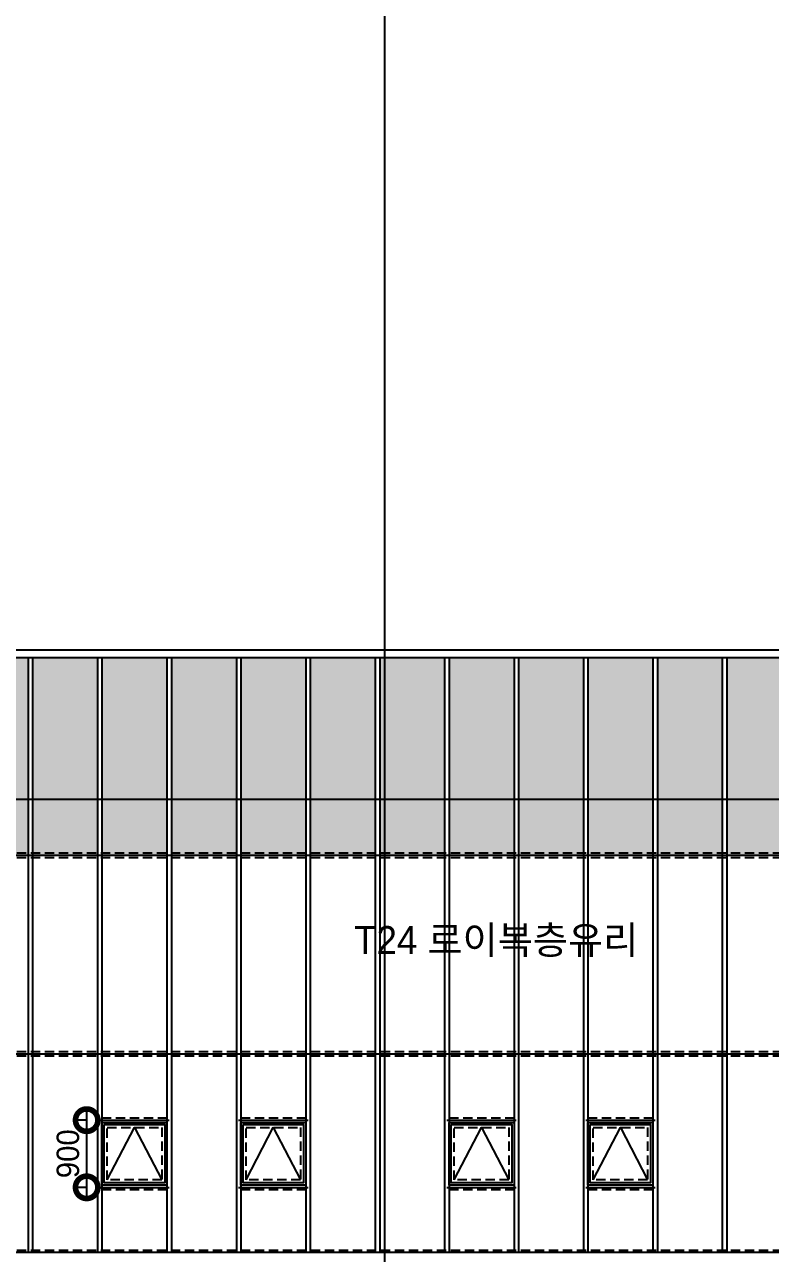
# Model space of a CAD drawing. Extents: x -430745 to 210250, y 0 to 148500.
# Drawn here: x 126168 to 136160, y 45094 to 61555 of the extents above; entities that cross this region are included whole.
import ezdxf
from ezdxf.enums import TextEntityAlignment as Align

# ---------------------------------------------------------------- set-up
doc = ezdxf.new("R2010")
doc.units = 0
doc.header["$LTSCALE"] = 250
doc.header["$MEASUREMENT"] = 0
doc.linetypes.add('DASHED', pattern=[0.75, 0.5, -0.25])
doc.layers.get('0').update_dxf_attribs({"linetype": 'CONTINUOUS'})
doc.layers.get('Defpoints').update_dxf_attribs({"linetype": 'CONTINUOUS'})
for name, color, linetype in [('A-CEN', 1, 'CONTINUOUS'), ('A-DIM', 7, 'CONTINUOUS'), ('A-ELE-254', 254, 'CONTINUOUS'), ('A-ELE-6', 6, 'CONTINUOUS'), ('A-WIN-9', 9, 'CONTINUOUS'), ('A-WIN-HID', 9, 'DASHED')]:
    doc.layers.add(name, color=color, linetype=linetype)
doc.layers.add('NOPLOT', color=193, linetype='CONTINUOUS', plot=False)
doc.layers.add('NOPLOT-TEXT', color=41, linetype='CONTINUOUS', plot=False)
doc.styles.add('Gdim', font='')
doc.styles.add('Gtx', font='')
doc.styles.get('Gdim').set_extended_font_data('Dotum')
doc.styles.get('Gtx').set_extended_font_data('Dotum')
doc.dimstyles.new('Gdim100', dxfattribs={"dimscale": 100, "dimtxt": 3, "dimasz": 6, "dimexe": 1.5, "dimexo": 2, "dimgap": 1, "dimtad": 1, "dimdec": 0, "dimzin": 0, "dimdsep": 46, "dimtxsty": 'Gdim', "dimblk": 'DOTSMALL', "dimcen": 1.5, "dimdle": 1.5, "dimclrd": 1, "dimclre": 1, "dimclrt": 256, "dimazin": 0, "dimtfac": 1, "dimtdec": 0, "dimtix": 1, "dimtmove": 2, "dimatfit": 3, "dimldrblk": 'DOTSMALL', "dimfxl": 1.5, "dimtolj": 1, "dimtzin": 0, "dimlwd": -1, "dimlwe": -1, "dimarcsym": 0})

# ---------------------------------------------------------------- blocks, each defined once
blk = doc.blocks.new('A-CEN-WEST2')
at = {"layer": 'A-CEN'}
blk.add_line((14347010.5, -438071.4), (14347010.5, -330738.1), dxfattribs=at)
at = {"layer": 'A-CEN', "elevation": 0}
for points in [[(14300110.5, -405475.9), (14386647.6, -405475.9)], [(14300110.5, -407475.9), (14386647.6, -407475.9)]]:
    blk.add_lwpolyline(points, dxfattribs=at)
blk = doc.blocks.new('_DotSmall')
at = {"color": 0, "linetype": 'ByBlock', "const_width": 0.5}
blk.add_lwpolyline([(-0.0625, 0, 1), (0.0625, 0, 1)], format="xyb", close=True, dxfattribs=at)
blk = doc.blocks.new('*D46')
at = {"layer": 'Defpoints', "color": 0, "transparency": 16777216}
for p in [(127000, 46879), (127205, 46879), (127205, 45979)]:
    blk.add_point(p, dxfattribs=at)
at = {"layer": 'NOPLOT', "color": 1, "transparency": 16777216}
for p, q in [((127000, 45829), (127000, 47029)), ((127005, 46879), (126850, 46879)), ((127005, 45979), (126850, 45979))]:
    blk.add_line(p, q, dxfattribs=at)
at = {"layer": 'NOPLOT', "color": 1, "transparency": 16777216, "xscale": 600, "yscale": 600, "zscale": 600}
for p, rotation in [((127000, 46879), 90), ((127000, 45979), 270)]:
    blk.add_blockref('_DotSmall', p, dxfattribs=dict(at, rotation=rotation))
at = {"layer": 'NOPLOT', "transparency": 16777216, "insert": (126750, 46429), "char_height": 300, "attachment_point": 5, "rotation": 90, "style": 'Gdim'}
blk.add_mtext('\\A1;900', dxfattribs=at)

msp = doc.modelspace()

# ---------------------------------------------------------------- hatches: boundary and pattern name
at = {"layer": 'A-ELE-254'}
h = msp.add_hatch(color=256, dxfattribs=at)
h.dxf.hatch_style = 1
h.paths.add_polyline_path([(122495.3, 53078.9), (121625.3, 53078.9), (121625.3, 50428.9), (122495.3, 50428.9)])
h.paths.add_polyline_path([(123425.3, 53078.9), (122555.3, 53078.9), (122555.3, 50428.9), (123425.3, 50428.9)])
h.paths.add_polyline_path([(124355.3, 53078.9), (123485.3, 53078.9), (123485.3, 50428.9), (124355.3, 50428.9)])
h.paths.add_polyline_path([(125285.3, 53078.9), (124415.3, 53078.9), (124415.3, 50428.9), (125285.3, 50428.9)])
h.paths.add_polyline_path([(126215.3, 53078.9), (125345.3, 53078.9), (125345.3, 50428.9), (126215.3, 50428.9)])
h.paths.add_polyline_path([(127145.3, 53078.9), (126275.3, 53078.9), (126275.3, 50428.9), (127145.3, 50428.9)])
h.paths.add_polyline_path([(128075.3, 53078.9), (127205.3, 53078.9), (127205.3, 50428.9), (128075.3, 50428.9)])
h.paths.add_polyline_path([(129005.3, 53078.9), (128135.3, 53078.9), (128135.3, 50428.9), (129005.3, 50428.9)])
h.paths.add_polyline_path([(129935.3, 53078.9), (129065.3, 53078.9), (129065.3, 50428.9), (129935.3, 50428.9)])
h.paths.add_polyline_path([(130865.3, 53078.9), (129995.3, 53078.9), (129995.3, 50428.9), (130865.3, 50428.9)])
h.paths.add_polyline_path([(131795.3, 53078.9), (130925.3, 53078.9), (130925.3, 50428.9), (131795.3, 50428.9)])
h.paths.add_polyline_path([(132725.3, 53078.9), (131855.3, 53078.9), (131855.3, 50428.9), (132725.3, 50428.9)])
h.paths.add_polyline_path([(133655.3, 53078.9), (132785.3, 53078.9), (132785.3, 50428.9), (133655.3, 50428.9)])
h.paths.add_polyline_path([(134585.3, 53078.9), (133715.3, 53078.9), (133715.3, 50428.9), (134585.3, 50428.9)])
h.paths.add_polyline_path([(135515.3, 53078.9), (134645.3, 53078.9), (134645.3, 50428.9), (135515.3, 50428.9)])
h.paths.add_polyline_path([(136445.3, 53078.9), (135575.3, 53078.9), (135575.3, 50428.9), (136445.3, 50428.9)])
h.paths.add_polyline_path([(137375.3, 53078.9), (136505.3, 53078.9), (136505.3, 50428.9), (137375.3, 50428.9)])
h.paths.add_polyline_path([(138305.3, 53078.9), (137435.3, 53078.9), (137435.3, 50428.9), (138305.3, 50428.9)])
h.paths.add_polyline_path([(139235.3, 53078.9), (138365.3, 53078.9), (138365.3, 50428.9), (139235.3, 50428.9)])
h.paths.add_polyline_path([(140165.3, 53078.9), (139295.3, 53078.9), (139295.3, 50428.9), (140165.3, 50428.9)])
h.paths.add_polyline_path([(145015.3, 53078.9), (144105.3, 53078.9), (144105.3, 50428.9), (145015.3, 50428.9)])
h.paths.add_polyline_path([(145985.3, 53078.9), (145075.3, 53078.9), (145075.3, 50428.9), (145985.3, 50428.9)])
h.paths.add_polyline_path([(146955.3, 53078.9), (146045.3, 53078.9), (146045.3, 50428.9), (146955.3, 50428.9)])
h.paths.add_polyline_path([(147925.3, 53078.9), (147015.3, 53078.9), (147015.3, 50428.9), (147925.3, 50428.9)])
h.paths.add_polyline_path([(148895.3, 53078.9), (147985.3, 53078.9), (147985.3, 50428.9), (148895.3, 50428.9)])
h.paths.add_polyline_path([(149865.3, 53078.9), (148955.3, 53078.9), (148955.3, 50428.9), (149865.3, 50428.9)])
h.paths.add_polyline_path([(150835.3, 53078.9), (149925.3, 53078.9), (149925.3, 50428.9), (150835.3, 50428.9)])

# ---------------------------------------------------------------- linework, layer by layer
at = {"layer": 'A-ELE-6'}
for p, q in [((116195.3, 53178.9), (150895.3, 53178.9, 0)), ((116195.3, 53078.9), (150895.3, 53078.9, 0))]:
    msp.add_line(p, q, dxfattribs=at)
at = {"layer": 'A-WIN-9'}
for p, q in [((126215.3, 53078.9), (126215.3, 45108.9)), ((126275.3, 53078.9), (126275.3, 45108.9)), ((127145.3, 53078.9), (127145.3, 45108.9)), ((127205.3, 53078.9), (127205.3, 45108.9)), ((128075.3, 53078.9), (128075.3, 45108.9)), ((128135.3, 53078.9), (128135.3, 45108.9)), ((129005.3, 53078.9), (129005.3, 45108.9)), ((129065.3, 53078.9), (129065.3, 45108.9)), ((129935.3, 53078.9), (129935.3, 45108.9)), ((129995.3, 53078.9), (129995.3, 45108.9)), ((130865.3, 53078.9), (130865.3, 45108.9)), ((130925.3, 53078.9), (130925.3, 45108.9)), ((131795.3, 53078.9), (131795.3, 45108.9)), ((131855.3, 53078.9), (131855.3, 45108.9)), ((132725.3, 53078.9), (132725.3, 45108.9)), ((132785.3, 53078.9), (132785.3, 45108.9)), ((133655.3, 53078.9), (133655.3, 45108.9)), ((133715.3, 53078.9), (133715.3, 45108.9)), ((134585.3, 53078.9), (134585.3, 45108.9)), ((134645.3, 53078.9), (134645.3, 45108.9)), ((135515.3, 53078.9), (135515.3, 45108.9)), ((135575.3, 53078.9), (135575.3, 45108.9)), ((121565.3, 50428.9), (150895.3, 50428.9)), ((121565.3, 47768.9), (150895.3, 47768.9)), ((127175.3, 46879.1), (128105.3, 46879.1)), ((129035.3, 46879.1), (129965.3, 46879.1)), ((131825.3, 46879.1), (132755.3, 46879.1)), ((133685.3, 46879.1), (134615.3, 46879.1)), ((127175.3, 45979.1), (128105.3, 45979.1)), ((129035.3, 45979.1), (129965.3, 45979.1)), ((131825.3, 45979.1), (132755.3, 45979.1)), ((133685.3, 45979.1), (134615.3, 45979.1)), ((121565.3, 45108.9), (150895.3, 45108.9, 0))]:
    msp.add_line(p, q, dxfattribs=at)
at = {"layer": 'A-WIN-9', "elevation": 0}
for points in [[(127205.3, 46849.1), (128075.3, 46849.1), (128075.3, 46009.1), (127205.3, 46009.1)], [(127235.3, 46819.1), (128045.3, 46819.1), (128045.3, 46039.1), (127235.3, 46039.1)], [(129065.3, 46849.1), (129935.3, 46849.1), (129935.3, 46009.1), (129065.3, 46009.1)], [(129095.3, 46819.1), (129905.3, 46819.1), (129905.3, 46039.1), (129095.3, 46039.1)], [(131855.3, 46849.1), (132725.3, 46849.1), (132725.3, 46009.1), (131855.3, 46009.1)], [(131885.3, 46819.1), (132695.3, 46819.1), (132695.3, 46039.1), (131885.3, 46039.1)], [(133715.3, 46849.1), (134585.3, 46849.1), (134585.3, 46009.1), (133715.3, 46009.1)], [(133745.3, 46819.1), (134555.3, 46819.1), (134555.3, 46039.1), (133745.3, 46039.1)]]:
    msp.add_lwpolyline(points, close=True, dxfattribs=at)
at = {"layer": 'A-WIN-9', "color": 1, "elevation": 0}
for points in [[(127275.3, 46079.1), (127640.3, 46779.1), (128005.3, 46079.1)], [(129135.3, 46079.1), (129500.3, 46779.1), (129865.3, 46079.1)], [(131925.3, 46079.1), (132290.3, 46779.1), (132655.3, 46079.1)], [(133785.3, 46079.1), (134150.3, 46779.1), (134515.3, 46079.1)]]:
    msp.add_lwpolyline(points, dxfattribs=at)
at = {"layer": 'A-WIN-HID'}
for p, q in [((121565.3, 50458.9), (150895.3, 50458.9)), ((121565.3, 50398.9), (150895.3, 50398.9)), ((121565.3, 47798.9), (150895.3, 47798.9)), ((121565.3, 47738.9), (150895.3, 47738.9)), ((127205.3, 46909.1), (128075.3, 46909.1)), ((129065.3, 46909.1), (129935.3, 46909.1)), ((131855.3, 46909.1), (132725.3, 46909.1)), ((133715.3, 46909.1), (134585.3, 46909.1)), ((127205.3, 45949.1), (128075.3, 45949.1)), ((129065.3, 45949.1), (129935.3, 45949.1)), ((131855.3, 45949.1), (132725.3, 45949.1)), ((133715.3, 45949.1), (134585.3, 45949.1)), ((121565.3, 45138.9), (150895.3, 45138.9, 0))]:
    msp.add_line(p, q, dxfattribs=at)
at = {"layer": 'A-WIN-HID', "elevation": 0}
for points in [[(127275.3, 46779.1), (128005.3, 46779.1), (128005.3, 46079.1), (127275.3, 46079.1)], [(129135.3, 46779.1), (129865.3, 46779.1), (129865.3, 46079.1), (129135.3, 46079.1)], [(131925.3, 46779.1), (132655.3, 46779.1), (132655.3, 46079.1), (131925.3, 46079.1)], [(133785.3, 46779.1), (134515.3, 46779.1), (134515.3, 46079.1), (133785.3, 46079.1)]]:
    msp.add_lwpolyline(points, close=True, dxfattribs=at)

# ---------------------------------------------------------------- block references
at = {"layer": 'A-DIM'}
msp.add_blockref('A-CEN-WEST2', (-14216015.2, 458654.8), dxfattribs=at)

# ---------------------------------------------------------------- texts
at = {"layer": 'NOPLOT-TEXT', "linetype": 'Continuous', "style": 'Gtx'}
msp.add_text('T24 로이복층유리', height=375, rotation=360, dxfattribs=at).set_placement((134389.3, 49291.7), align=Align.MIDDLE_RIGHT)

# ---------------------------------------------------------------- dimensions: what is measured, and where the dimension line sits
at = {"layer": 'NOPLOT'}
dim = msp.add_linear_dim(base=(127000.4, 46878.9), p1=(127205.3, 45978.9), p2=(127205.3, 46878.9), angle=90, dimstyle='Gdim100', dxfattribs=at)
dim.commit()
dim.dimension.update_dxf_attribs({"geometry": '*D46', "text_midpoint": (126750.2, 46428.9)})

doc.saveas('drawing.dxf')
